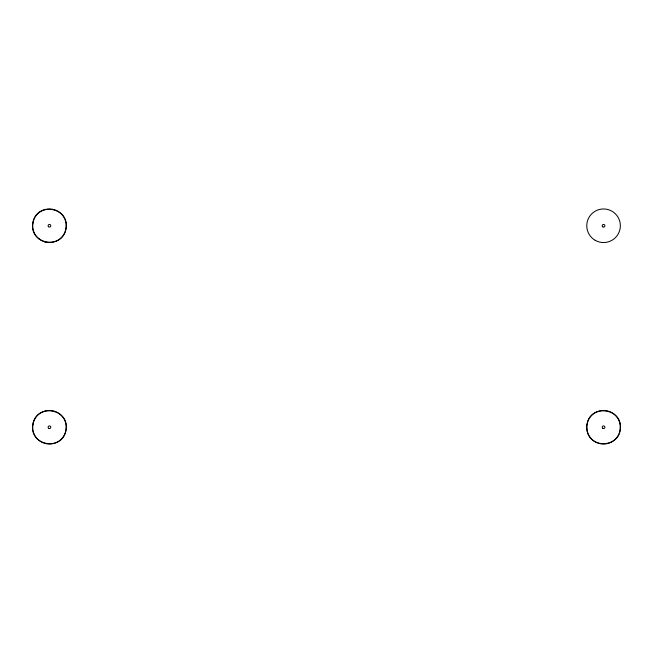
<?xml version="1.0" encoding="UTF-8"?>
<svg xmlns="http://www.w3.org/2000/svg" width="653" height="653" viewBox="0 0 653 653"><rect width="100%" height="100%" fill="white"/><g stroke="black" fill="none" stroke-linecap="round" stroke-linejoin="round"><path stroke-width="0.98" d="M45.53 242.026L44.82 241.855M32.854 223.122C29.067 244.655 62.982 250.026 66.026 228.379C69.822 206.846 35.907 201.475 32.854 223.122M32.854 424.621C29.067 446.154 62.982 451.525 66.026 429.878C69.822 408.345 35.907 402.974 32.854 424.621M620.35 427.25C620.84 448.252 587.937 449.566 586.867 428.564A12.603 12.603 0 0 1 587.284 423.34C590.679 404.419 621.378 408.06 620.35 427.25A16.79 16.79 0 0 1 595.161 441.787A16.79 16.79 0 0 1 595.161 412.704A16.79 16.79 0 0 1 620.35 427.25M48.493 226.705A1.347 1.347 0 0 0 50.738 226.101A1.347 1.347 0 0 0 49.097 224.452A1.347 1.347 0 0 0 48.493 226.705M38.878 238.802A16.79 16.79 0 0 0 66.026 228.379A16.79 16.79 0 0 0 43.425 210.078A16.79 16.79 0 0 0 38.878 238.802M602.89 226.918A1.347 1.347 0 0 0 604.898 225.75A1.347 1.347 0 0 0 602.89 224.591A1.347 1.347 0 0 0 602.89 226.918M48.771 428.409A1.347 1.347 0 0 0 50.787 427.25A1.347 1.347 0 0 0 48.771 426.083A1.347 1.347 0 0 0 48.771 428.409M602.89 428.409A1.347 1.347 0 0 0 604.898 427.25A1.347 1.347 0 0 0 602.89 426.083A1.347 1.347 0 0 0 602.89 428.409M38.878 440.302A16.79 16.79 0 0 0 66.026 429.878A16.79 16.79 0 0 0 43.425 411.57A16.79 16.79 0 0 0 38.878 440.302M595.161 240.296A16.79 16.79 0 0 0 620.35 225.75A16.79 16.79 0 0 0 595.161 211.213A16.79 16.79 0 0 0 595.161 240.296"/></g></svg>
